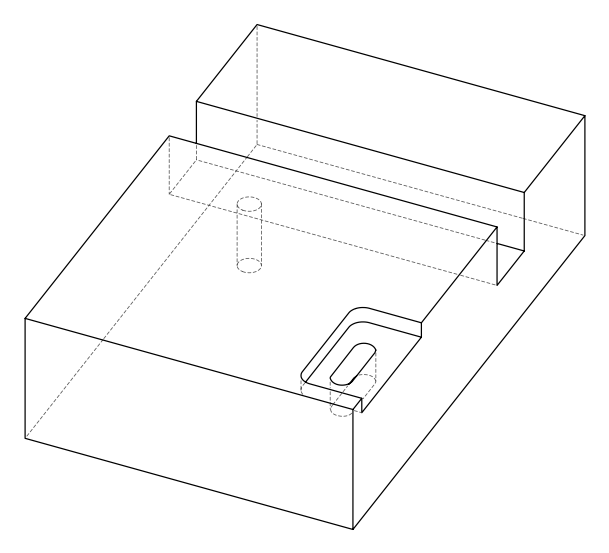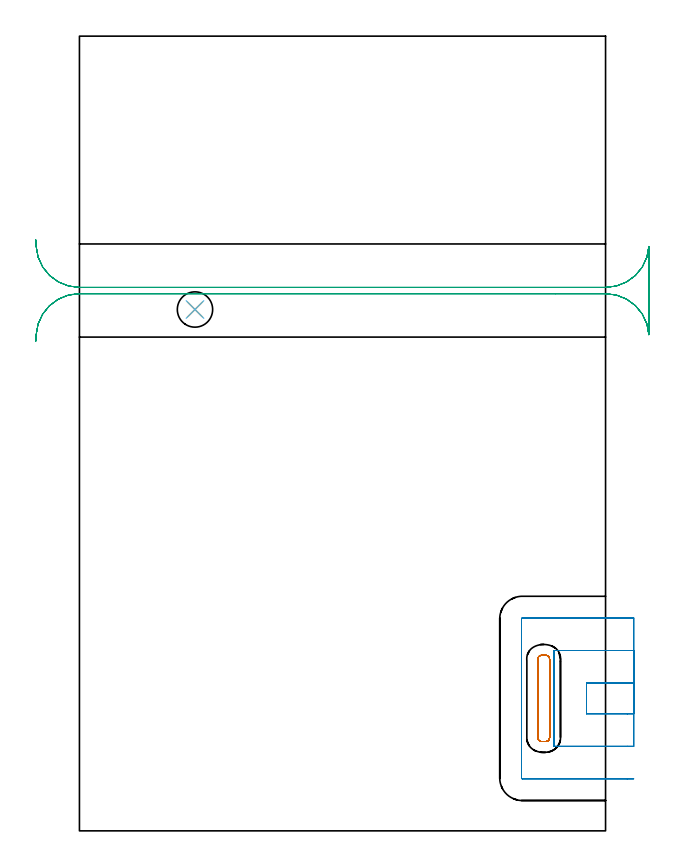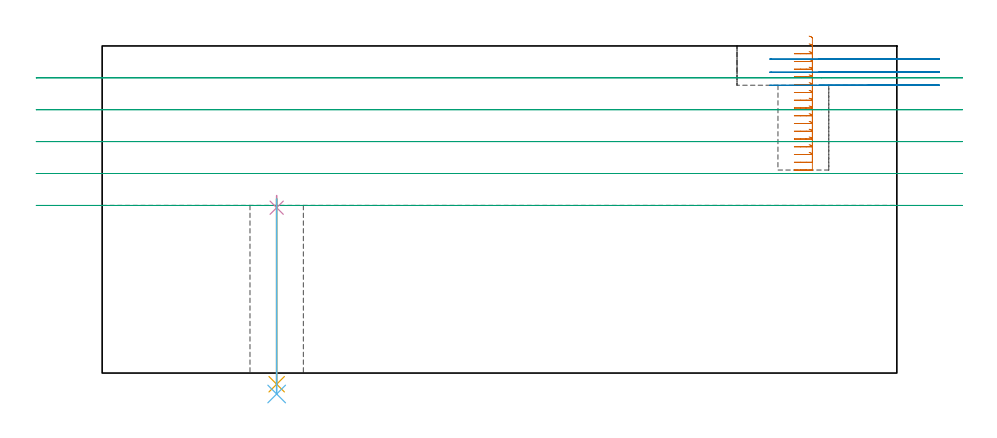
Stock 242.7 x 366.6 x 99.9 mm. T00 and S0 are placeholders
(PLAN: 6 operations, 5 tool changes, 15 min)
(1 MILL_RECTANGULAR_POCKET | POCKET_RECTANGULAR_STRAIGHT | NXT0201_013 | Follow Part, ap 2.5, ae 75% | 4.19 min | 27715 mm3)
(2 MILL_SLOT | SLOT_PARTIAL_RECTANGULAR | UGT0201_104 | Follow Part, ap 5, ae 75% | 3.3 min | 45842 mm3)
(3 MILL_RECTANGULAR_SLOT | SLOT_RECTANGULAR | UGT0201_019 | Follow Part, ap 10, ae 75% | 6.97 min | 507064 mm3)
(4 SPOT_DRILL | STEP1HOLE | NXT0321_9005460120000 | 0.04 min | 28 mm3)
(5 DRILL_THROUGH_HOLE_INTO_CENTER | STEP1HOLE | NXT0301_076 | 0.24 min | 4385 mm3)
(6 DRILL_TO_ENLARGE_THROUGH_HOLE | STEP1HOLE | UGT0301_287 | 0.25 min | 6246 mm3)
(TOOL NXT0201_013 | ENDMILL 10mm | D10 FL30 Z4)
(TOOL UGT0201_104 | End Mill 20 mm | D20 FL22 Z2)
(TOOL UGT0201_019 | End mill 40 mm | D40 FL63 Z6)
(TOOL NXT0321_9005460120000 | NC Spot Drill, 142deg, 12mm, Carbide, Uncoated | D12 PA142 FL30 Z2)
(TOOL NXT0301_076 | Carbide Drill 10.5mm [860.1-1050-032A1-MM 2214] | D10.5 PA140 FL55 Z2)
(TOOL UGT0301_287 | Twist Drill 16.3 mm | D16.3 PA118 FL125 Z2)
(OP 1 MILL_RECTANGULAR_POCKET)
G17 G21 G94 G90
T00 M6
G54
G17 G0 G90 X215.911 Y41.431 S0 M3
G43 Z109.9 H0
Z102.9
G94 G1 X216.203 Y41.623 Z102.806 F250.
X216.477 Y41.897 Z102.703
X216.69 Y42.221 Z102.599
X216.833 Y42.581 Z102.495
X216.9 Y42.962 Z102.391
Y43.1 Z102.354
Y61.1 Z97.531
Y79.1 F500.
G3 X215. Y81. R1.9
G1 X213.3
G3 X211.4 Y79.1 R1.9
G1 Y43.1
G3 X213.3 Y41.2 R1.9
G1 X215.
G3 X216.9 Y43.1 R1.9
G1 Y61.1
Y62.1
G0 X215.911 Y41.431 Z100.531
G1 X216.203 Y41.623 Z100.438 F250.
X216.477 Y41.897 Z100.334
X216.69 Y42.221 Z100.23
X216.833 Y42.581 Z100.126
X216.9 Y42.962 Z100.022
Y43.1 Z99.986
Y61.1 Z95.162
Y79.1 F500.
G3 X215. Y81. R1.9
G1 X213.3
G3 X211.4 Y79.1 R1.9
G1 Y43.1
G3 X213.3 Y41.2 R1.9
G1 X215.
G3 X216.9 Y43.1 R1.9
G1 Y61.1
Y62.1
G0 X215.911 Y41.431 Z98.162
G1 X216.203 Y41.623 Z98.069 F250.
X216.477 Y41.897 Z97.965
X216.69 Y42.221 Z97.861
X216.833 Y42.581 Z97.758
X216.9 Y42.962 Z97.654
Y43.1 Z97.617
Y61.1 Z92.794
Y79.1 F500.
G3 X215. Y81. R1.9
G1 X213.3
G3 X211.4 Y79.1 R1.9
G1 Y43.1
G3 X213.3 Y41.2 R1.9
G1 X215.
G3 X216.9 Y43.1 R1.9
G1 Y61.1
Y62.1
G0 X215.911 Y41.431 Z95.794
G1 X216.203 Y41.623 Z95.7 F250.
X216.477 Y41.897 Z95.596
X216.69 Y42.221 Z95.493
X216.833 Y42.581 Z95.389
X216.9 Y42.962 Z95.285
Y43.1 Z95.248
Y61.1 Z90.425
Y79.1 F500.
G3 X215. Y81. R1.9
G1 X213.3
G3 X211.4 Y79.1 R1.9
G1 Y43.1
G3 X213.3 Y41.2 R1.9
G1 X215.
G3 X216.9 Y43.1 R1.9
G1 Y61.1
Y62.1
G0 X215.911 Y41.431 Z93.425
G1 X216.203 Y41.623 Z93.331 F250.
X216.477 Y41.897 Z93.228
X216.69 Y42.221 Z93.124
X216.833 Y42.581 Z93.02
X216.9 Y42.962 Z92.916
Y43.1 Z92.879
Y61.1 Z88.056
Y79.1 F500.
G3 X215. Y81. R1.9
G1 X213.3
G3 X211.4 Y79.1 R1.9
G1 Y43.1
G3 X213.3 Y41.2 R1.9
G1 X215.
G3 X216.9 Y43.1 R1.9
G1 Y61.1
Y62.1
G0 X215.911 Y41.431 Z91.056
G1 X216.203 Y41.623 Z90.963 F250.
X216.477 Y41.897 Z90.859
X216.69 Y42.221 Z90.755
X216.833 Y42.581 Z90.651
X216.9 Y42.962 Z90.547
Y43.1 Z90.511
Y61.1 Z85.687
Y79.1 F500.
G3 X215. Y81. R1.9
G1 X213.3
G3 X211.4 Y79.1 R1.9
G1 Y43.1
G3 X213.3 Y41.2 R1.9
G1 X215.
G3 X216.9 Y43.1 R1.9
G1 Y61.1
Y62.1
G0 X215.911 Y41.431 Z88.687
G1 X216.203 Y41.623 Z88.594 F250.
X216.477 Y41.897 Z88.49
X216.69 Y42.221 Z88.386
X216.833 Y42.581 Z88.283
X216.9 Y42.962 Z88.179
Y43.1 Z88.142
Y61.1 Z83.319
Y79.1 F500.
G3 X215. Y81. R1.9
G1 X213.3
G3 X211.4 Y79.1 R1.9
G1 Y43.1
G3 X213.3 Y41.2 R1.9
G1 X215.
G3 X216.9 Y43.1 R1.9
G1 Y61.1
Y62.1
G0 X215.911 Y41.431 Z86.319
G1 X216.203 Y41.623 Z86.225 F250.
X216.477 Y41.897 Z86.121
X216.69 Y42.221 Z86.018
X216.833 Y42.581 Z85.914
X216.9 Y42.962 Z85.81
Y43.1 Z85.773
Y61.1 Z80.95
Y79.1 F500.
G3 X215. Y81. R1.9
G1 X213.3
G3 X211.4 Y79.1 R1.9
G1 Y43.1
G3 X213.3 Y41.2 R1.9
G1 X215.
G3 X216.9 Y43.1 R1.9
G1 Y61.1
Y62.1
G0 X215.911 Y41.431 Z83.95
G1 X216.203 Y41.623 Z83.856 F250.
X216.477 Y41.897 Z83.753
X216.69 Y42.221 Z83.649
X216.833 Y42.581 Z83.545
X216.9 Y42.962 Z83.441
Y43.1 Z83.404
Y61.1 Z78.581
Y79.1 F500.
G3 X215. Y81. R1.9
G1 X213.3
G3 X211.4 Y79.1 R1.9
G1 Y43.1
G3 X213.3 Y41.2 R1.9
G1 X215.
G3 X216.9 Y43.1 R1.9
G1 Y61.1
Y62.1
G0 X215.911 Y41.431 Z81.581
G1 X216.203 Y41.623 Z81.488 F250.
X216.477 Y41.897 Z81.384
X216.69 Y42.221 Z81.28
X216.833 Y42.581 Z81.176
X216.9 Y42.962 Z81.073
Y43.1 Z81.036
Y61.1 Z76.212
Y79.1 F500.
G3 X215. Y81. R1.9
G1 X213.3
G3 X211.4 Y79.1 R1.9
G1 Y43.1
G3 X213.3 Y41.2 R1.9
G1 X215.
G3 X216.9 Y43.1 R1.9
G1 Y61.1
Y62.1
G0 X215.911 Y41.431 Z79.212
G1 X216.203 Y41.623 Z79.119 F250.
X216.477 Y41.897 Z79.015
X216.69 Y42.221 Z78.911
X216.833 Y42.581 Z78.808
X216.9 Y42.962 Z78.704
Y43.1 Z78.667
Y61.1 Z73.844
Y79.1 F500.
G3 X215. Y81. R1.9
G1 X213.3
G3 X211.4 Y79.1 R1.9
G1 Y43.1
G3 X213.3 Y41.2 R1.9
G1 X215.
G3 X216.9 Y43.1 R1.9
G1 Y61.1
Y62.1
G0 X215.911 Y41.431 Z76.844
G1 X216.203 Y41.623 Z76.75 F250.
X216.477 Y41.897 Z76.646
X216.69 Y42.221 Z76.543
X216.833 Y42.581 Z76.439
X216.9 Y42.962 Z76.335
Y43.1 Z76.298
Y61.1 Z71.475
Y79.1 F500.
G3 X215. Y81. R1.9
G1 X213.3
G3 X211.4 Y79.1 R1.9
G1 Y43.1
G3 X213.3 Y41.2 R1.9
G1 X215.
G3 X216.9 Y43.1 R1.9
G1 Y61.1
Y62.1
G0 X215.911 Y41.431 Z74.475
G1 X216.203 Y41.623 Z74.381 F250.
X216.477 Y41.897 Z74.278
X216.69 Y42.221 Z74.174
X216.833 Y42.581 Z74.07
X216.9 Y42.962 Z73.966
Y43.1 Z73.929
Y61.1 Z69.106
Y79.1 F500.
G3 X215. Y81. R1.9
G1 X213.3
G3 X211.4 Y79.1 R1.9
G1 Y43.1
G3 X213.3 Y41.2 R1.9
G1 X215.
G3 X216.9 Y43.1 R1.9
G1 Y61.1
Y62.1
G0 X215.911 Y41.431 Z72.106
G1 X216.203 Y41.623 Z72.013 F250.
X216.477 Y41.897 Z71.909
X216.69 Y42.221 Z71.805
X216.833 Y42.581 Z71.701
X216.9 Y42.962 Z71.598
Y43.1 Z71.561
Y61.1 Z66.737
Y79.1 F500.
G3 X215. Y81. R1.9
G1 X213.3
G3 X211.4 Y79.1 R1.9
G1 Y43.1
G3 X213.3 Y41.2 R1.9
G1 X215.
G3 X216.9 Y43.1 R1.9
G1 Y61.1
Y62.1
G0 X215.911 Y41.431 Z69.737
G1 X216.203 Y41.623 Z69.644 F250.
X216.477 Y41.897 Z69.54
X216.69 Y42.221 Z69.436
X216.833 Y42.581 Z69.333
X216.9 Y42.962 Z69.229
Y43.1 Z69.192
Y61.1 Z64.369
Y79.1 F500.
G3 X215. Y81. R1.9
G1 X213.3
G3 X211.4 Y79.1 R1.9
G1 Y43.1
G3 X213.3 Y41.2 R1.9
G1 X215.
G3 X216.9 Y43.1 R1.9
G1 Y61.1
Y62.1
G0 X215.911 Y41.431 Z67.369
G1 X216.203 Y41.623 Z67.275 F250.
X216.477 Y41.897 Z67.171
X216.69 Y42.221 Z67.068
X216.833 Y42.581 Z66.964
X216.9 Y42.962 Z66.86
Y43.1 Z66.823
Y61.1 Z62.
Y79.1 F500.
G3 X215. Y81. R1.9
G1 X213.3
G3 X211.4 Y79.1 R1.9
G1 Y43.1
G3 X213.3 Y41.2 R1.9
G1 X215.
G3 X216.9 Y43.1 R1.9
G1 Y61.1
Y62.1
G0 Z109.9
M5
M2
(OP 2 MILL_SLOT)
G17 G21 G94 G90
T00 M6
G54
G17 G0 G90 X255.7 Y68.2 S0 M3
G43 Z109.9 H0
Z95.9
G94 G1 X252.7 F250.
X233.9 F500.
Y54.
X252.7
X255.7 F250.
Y83.2
X252.7
X218.9 F500.
Y39.
X252.7
X255.7 F250.
Y98.2
X252.7
X204.3 F500.
G3 X203.9 Y97.8 R0.4
G1 Y24.4
G3 X204.3 Y24. R0.4
G1 X252.7
X255.7 F250.
G0 Y68.2 Z91.9
G1 X252.7
X233.9 F500.
Y54.
X252.7
X255.7 F250.
Y83.2
X252.7
X218.9 F500.
Y39.
X252.7
X255.7 F250.
Y98.2
X252.7
X204.3 F500.
G3 X203.9 Y97.8 R0.4
G1 Y24.4
G3 X204.3 Y24. R0.4
G1 X252.7
X255.7 F250.
G0 Y68.2 Z87.9
G1 X252.7
X233.9 F500.
Y54.
X252.7
X255.7 F250.
Y83.2
X252.7
X218.9 F500.
Y39.
X252.7
X255.7 F250.
Y98.2
X252.7
X204.3 F500.
G3 X203.9 Y97.8 R0.4
G1 Y24.4
G3 X204.3 Y24. R0.4
G1 X252.7
X255.7 F250.
G0 Z109.9
M5
M2
(OP 3 MILL_RECTANGULAR_SLOT)
G17 G21 G94 G90
T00 M6
G54
G17 G0 G90 X-20.134 Y225.9 S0 M3
G43 Z109.9 H0
Z90.16
G94 G1 X-19.97 Y228.895 F250.
G2 X-0.32 Y247.797 R20. F500.
X0. Y247.8 R20. F428.
G1 X219.68
X242.7 F500.
G2 X262.67 Y228.895 R20.
G1 X262.7
Y269.605
X262.67
G2 X242.7 Y250.7 R20.
G1 X0.
G2 X-19.97 Y269.605 R20.
G1 X-20.134 Y272.6 F250.
G0 Y225.9 Z80.42
G1 X-19.97 Y228.895
G2 X-0.32 Y247.797 R20. F500.
X0. Y247.8 R20. F428.
G1 X219.68
X242.7 F500.
G2 X262.67 Y228.895 R20.
G1 X262.7
Y269.605
X262.67
G2 X242.7 Y250.7 R20.
G1 X0.
G2 X-19.97 Y269.605 R20.
G1 X-20.134 Y272.6 F250.
G0 Y225.9 Z70.68
G1 X-19.97 Y228.895
G2 X-0.32 Y247.797 R20. F500.
X0. Y247.8 R20. F428.
G1 X219.68
X242.7 F500.
G2 X262.67 Y228.895 R20.
G1 X262.7
Y269.605
X262.67
G2 X242.7 Y250.7 R20.
G1 X0.
G2 X-19.97 Y269.605 R20.
G1 X-20.134 Y272.6 F250.
G0 Y225.9 Z60.94
G1 X-19.97 Y228.895
G2 X-9.868 Y245.196 R20. F500.
X0. Y247.8 R20. F446.
G1 X219.68
X242.7 F500.
G2 X262.67 Y228.895 R20.
G1 X262.7
Y269.605
X262.67
G2 X242.7 Y250.7 R20.
G1 X0.
G2 X-19.97 Y269.605 R20.
G1 X-20.134 Y272.6 F250.
G0 Y225.9 Z51.2
G1 X-19.97 Y228.895
G2 X-0.32 Y247.797 R20. F500.
X0. Y247.8 R20. F428.
G1 X219.68
X242.7 F500.
G2 X262.67 Y228.895 R20.
G1 X262.7
Y269.605
X262.67
G2 X242.7 Y250.7 R20.
G1 X0.
G2 X-19.97 Y269.605 R20.
G1 X-20.134 Y272.6 F250.
G0 Z109.9
M5
M2
(OP 4 SPOT_DRILL)
G17 G21 G94 G90
T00 M6
G54
G17 G0 G90 X53.3 Y240.5 S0 M3
G43 Z109.9 H0
G94 G81 G98 Z50.498 F250. R54.2
G80
M5
M2
(OP 5 DRILL_THROUGH_HOLE_INTO_CENTER)
G17 G21 G94 G90
T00 M6
G54
G17 G0 G90 X53.3 Y240.5 S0 M3
G43 Z109.9 H1
G94 G73 G98 Z-3.411 F250. Q9.102 R53.2
G80
M5
M2
(OP 6 DRILL_TO_ENLARGE_THROUGH_HOLE)
G17 G21 G94 G90
T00 M6
G54
G17 G0 G90 X53.3 Y240.5 S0 M3
G43 Z109.9 H0
G94 G73 G98 Z-6.397 F250. Q14.399 R53.2
G80
M5
M2
